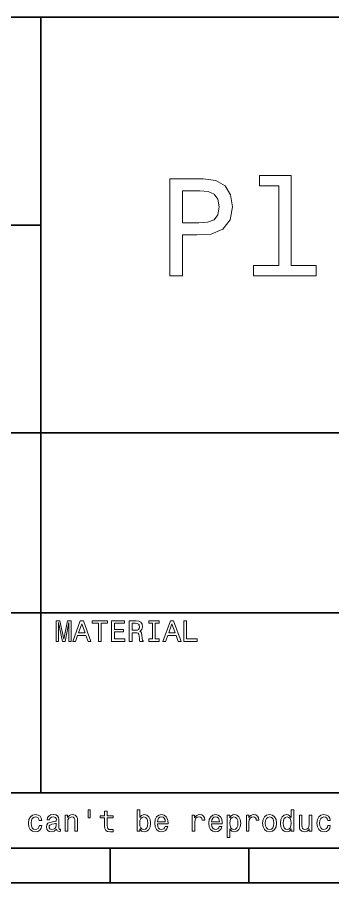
# Model space of a CAD drawing. Extents: x 0 to 420, y 0 to 297.
# Drawn here: x 263.3 to 286.1, y 7.5 to 70 of the extents above; entities that cross this region are included whole.
import ezdxf

# ---------------------------------------------------------------- set-up
doc = ezdxf.new("R2010")
doc.units = 0

msp = doc.modelspace()

# ---------------------------------------------------------------- linework, layer by layer
at = {"color": 7, "lineweight": 35}
for p, q in [((220, 70), (410, 70)), ((265, 14), (265, 70)), ((220, 55), (265, 55)), ((220, 40), (385, 40)), ((220, 27), (385, 27)), ((220, 14), (385, 14)), ((10, 10), (410, 10)), ((220, 10), (410, 10)), ((110, 7.5), (310, 7.5))]:
    msp.add_line(p, q, dxfattribs=at)
at = {"color": 7, "lineweight": 35, "ltscale": 0.0625}
for p, q in [((270, 10), (270, 7.5)), ((280, 10), (280, 7.5))]:
    msp.add_line(p, q, dxfattribs=at)
at = {"color": 7, "lineweight": 13}
for points in [[(274.29538, 51.333572), (275.223328, 51.333572), (275.223328, 54.288902), (276.252167, 54.288902), (277.291077, 54.339336), (278.118164, 54.692364), (278.65274, 55.378242), (278.83429, 56.31628), (278.693085, 57.183716), (278.289612, 57.819164), (277.623901, 58.20245), (276.716125, 58.333572), (274.29538, 58.333572)], [(282.172913, 57.82925), (282.172913, 52.079971), (280.34726, 52.079971), (280.34726, 51.333572), (284.876068, 51.333572), (284.876068, 52.079971), (283.060516, 52.079971), (283.060516, 58.575645), (280.780975, 58.575645), (280.780975, 57.82925)], [(276.463959, 57.476223), (277.069153, 57.415707), (277.51297, 57.224064), (277.775208, 56.871037), (277.865997, 56.31628), (277.765137, 55.731266), (277.492798, 55.378242), (277.028809, 55.196686), (276.393372, 55.146252), (275.223328, 55.146252), (275.223328, 57.476223)], [(266.110229, 24.918587), (266.276642, 24.918587), (266.276642, 26.280258), (266.557648, 24.918587), (266.74353, 24.918587), (267.022339, 26.280258), (267.022339, 24.918587), (267.190918, 24.918587), (267.190918, 26.418587), (266.927246, 26.418587), (266.650574, 25.095819), (266.376068, 26.418587), (266.110229, 26.418587)], [(267.294678, 24.918587), (267.49353, 24.918587), (267.651306, 25.359509), (268.25, 25.359509), (268.407776, 24.918587), (268.610962, 24.918587), (268.061951, 26.420748), (267.841492, 26.420748)], [(269.153473, 24.918587), (269.352295, 24.918587), (269.352295, 26.23703), (269.806183, 26.23703), (269.806183, 26.418587), (268.697418, 26.418587), (268.697418, 26.23703), (269.153473, 26.23703)], [(270.100159, 24.918587), (271.051147, 24.918587), (271.051147, 25.100143), (270.298981, 25.100143), (270.298981, 25.608068), (270.969025, 25.608068), (270.969025, 25.787462), (270.298981, 25.787462), (270.298981, 26.23703), (271.033875, 26.23703), (271.033875, 26.418587), (270.100159, 26.418587)], [(271.373199, 24.918587), (271.574219, 24.918587), (271.574219, 25.551872), (271.779541, 25.551872), (271.930847, 25.545387), (272.02594, 25.515129), (272.07782, 25.443804), (272.099426, 25.31628), (272.110229, 25.121758), (272.123199, 24.994236), (272.149139, 24.918587), (272.376068, 24.918587), (272.376068, 24.959654), (272.326355, 25.020172), (272.309082, 25.132565), (272.293945, 25.37464), (272.257202, 25.554033), (272.207489, 25.610229), (272.129669, 25.651297), (272.216125, 25.70533), (272.276672, 25.780979), (272.315552, 25.87608), (272.328522, 25.990633), (272.298279, 26.17219), (272.211823, 26.308357), (272.069153, 26.39049), (271.874634, 26.418587), (271.373199, 26.418587)], [(273.056915, 25.100143), (272.780273, 25.100143), (272.780273, 24.918587), (273.53241, 24.918587), (273.53241, 25.100143), (273.255768, 25.100143), (273.255768, 26.23703), (273.53241, 26.23703), (273.53241, 26.418587), (272.780273, 26.418587), (272.780273, 26.23703), (273.056915, 26.23703)], [(273.800446, 24.918587), (273.999268, 24.918587), (274.157074, 25.359509), (274.755768, 25.359509), (274.913544, 24.918587), (275.11673, 24.918587), (274.567719, 26.420748), (274.34726, 26.420748)], [(275.319885, 24.918587), (276.283875, 24.918587), (276.283875, 25.100143), (275.518738, 25.100143), (275.518738, 26.418587), (275.319885, 26.418587)], [(267.720459, 25.543226), (267.951721, 26.204609), (268.182983, 25.543226)], [(271.818451, 26.234869), (271.950287, 26.221901), (272.043213, 26.180834), (272.101593, 26.105186), (272.121033, 25.986311), (272.099426, 25.86095), (272.041077, 25.785301), (271.94165, 25.746397), (271.805481, 25.73559), (271.574219, 25.73559), (271.574219, 26.234869)], [(274.226227, 25.543226), (274.457489, 26.204609), (274.688751, 25.543226)], [(268.420746, 12.768372), (268.420746, 12.180475), (268.565552, 12.180475), (268.565552, 12.768372)], [(269.600861, 12.173991), (269.600861, 11.59258), (269.613831, 11.404539), (269.674347, 11.274856), (269.79538, 11.199207), (270.000702, 11.173271), (270.225494, 11.184078), (270.225494, 11.348343), (270.061218, 11.335375), (269.912079, 11.352666), (269.832123, 11.4067), (269.797546, 11.497478), (269.791046, 11.625), (269.791046, 12.173991), (270.225494, 12.173991), (270.225494, 12.336096), (269.791046, 12.336096), (269.791046, 12.675432), (269.600861, 12.675432), (269.600861, 12.336096), (269.272339, 12.336096), (269.272339, 12.173991)], [(272.127502, 11.393732), (272.268005, 11.227305), (272.460358, 11.173271), (272.641907, 11.214337), (272.786743, 11.337536), (272.877502, 11.534222), (272.912079, 11.79575), (272.877502, 12.057277), (272.784576, 12.251801), (272.641907, 12.372839), (272.460358, 12.416066), (272.270142, 12.359871), (272.192352, 12.290707), (272.127502, 12.197767), (272.127502, 12.766211), (271.937317, 12.766211), (271.937317, 11.214337), (272.127502, 11.214337)], [(283.070587, 11.393732), (283.070587, 11.214337), (283.260773, 11.214337), (283.260773, 12.766211), (283.072754, 12.766211), (283.072754, 12.197767), (282.927917, 12.362032), (282.839294, 12.400937), (282.737732, 12.416066), (282.554016, 12.372839), (282.411346, 12.251801), (282.31842, 12.057277), (282.286011, 11.79575), (282.31842, 11.534222), (282.411346, 11.337536), (282.554016, 11.214337), (282.737732, 11.173271), (282.839294, 11.188401), (282.930084, 11.227305)], [(264.880402, 11.990274), (265.06842, 11.990274), (265.029541, 12.163185), (264.936584, 12.299352), (264.791779, 12.383646), (264.603729, 12.416066), (264.39624, 12.372839), (264.238464, 12.251801), (264.139038, 12.055116), (264.104462, 11.791427), (264.136871, 11.5299), (264.234131, 11.335375), (264.387604, 11.214337), (264.59726, 11.173271), (264.783142, 11.205692), (264.927948, 11.29647), (265.027374, 11.439121), (265.070587, 11.629323), (264.889038, 11.629323), (264.856628, 11.508286), (264.796112, 11.417507), (264.709656, 11.361311), (264.603729, 11.34402), (264.471893, 11.372118), (264.376801, 11.458573), (264.31842, 11.599064), (264.298981, 11.797911), (264.31842, 11.992435), (264.378967, 12.132925), (264.476227, 12.21938), (264.603729, 12.24964), (264.716125, 12.230187), (264.800415, 12.180475), (264.856628, 12.098343)], [(266.131836, 11.365634), (266.131836, 11.35915), (266.142639, 11.285663), (266.175049, 11.233789), (266.311218, 11.192723), (266.417145, 11.210014), (266.417145, 11.356989), (266.371765, 11.350505), (266.311218, 11.378602), (266.300415, 11.465057), (266.300415, 12.065923), (266.274475, 12.21938), (266.198853, 12.32745), (266.066986, 12.392291), (265.881104, 12.416066), (265.699554, 12.39013), (265.565552, 12.316643), (265.481262, 12.202089), (265.453156, 12.050793), (265.453156, 12.037825), (265.623901, 12.037825), (265.639038, 12.128603), (265.686584, 12.193444), (265.764404, 12.232349), (265.874634, 12.247478), (265.98053, 12.236671), (266.056183, 12.204251), (266.101563, 12.148055), (266.116699, 12.070245), (266.108063, 11.979467), (266.073486, 11.934078), (265.98703, 11.912464), (265.824921, 11.895173), (265.639038, 11.856268), (265.507202, 11.787104), (265.429382, 11.679035), (265.405609, 11.519093), (265.427216, 11.376441), (265.494232, 11.270534), (265.602295, 11.20353), (265.751434, 11.179755), (265.952454, 11.225144)], [(266.7435, 11.214337), (266.933716, 11.214337), (266.933716, 11.884366), (266.953156, 12.037825), (267.015839, 12.150216), (267.113098, 12.21938), (267.242798, 12.245317), (267.346527, 12.223703), (267.411377, 12.165346), (267.443787, 12.068084), (267.45459, 11.938401), (267.45459, 11.214337), (267.644806, 11.214337), (267.644806, 11.977305), (267.636169, 12.130764), (267.59726, 12.258286), (267.469727, 12.375), (267.270874, 12.416066), (267.160645, 12.400937), (267.067719, 12.359871), (266.987732, 12.290707), (266.925049, 12.197767), (266.925049, 12.375), (266.7435, 12.375)], [(272.71756, 11.79575), (272.695953, 11.601225), (272.637604, 11.458573), (272.544647, 11.372118), (272.427948, 11.34402), (272.300415, 11.372118), (272.207489, 11.458573), (272.149109, 11.599064), (272.129669, 11.79575), (272.149109, 11.990274), (272.207489, 12.130764), (272.300415, 12.215057), (272.427948, 12.245317), (272.544647, 12.215057), (272.637604, 12.128603), (272.695953, 11.988112)], [(273.41568, 11.739553), (274.176483, 11.739553), (274.17865, 11.82817), (274.144073, 12.076729), (274.048981, 12.262609), (273.897675, 12.375), (273.696655, 12.416066), (273.5, 12.372839), (273.348694, 12.251801), (273.251434, 12.055116), (273.216858, 11.79575), (273.249268, 11.5299), (273.346527, 11.335375), (273.495667, 11.214337), (273.690186, 11.173271), (273.858765, 11.201369), (273.997101, 11.274856), (274.098694, 11.391571), (274.157043, 11.547191), (273.968994, 11.547191), (273.930115, 11.460735), (273.873901, 11.395893), (273.713959, 11.34402), (273.590759, 11.367796), (273.497833, 11.443444), (273.437317, 11.566643), (273.41568, 11.733069)], [(273.41568, 11.899496), (273.439453, 12.048632), (273.497833, 12.158862), (273.586426, 12.225864), (273.703156, 12.24964), (273.817719, 12.225864), (273.906311, 12.158862), (273.960358, 12.048632), (273.979797, 11.899496)], [(275.922882, 11.214337), (276.113098, 11.214337), (276.113098, 11.877882), (276.132538, 12.037825), (276.190918, 12.152378), (276.286011, 12.221542), (276.413513, 12.245317), (276.508636, 12.230187), (276.579956, 12.18696), (276.623169, 12.113473), (276.638306, 12.01405), (276.830688, 12.01405), (276.804749, 12.189121), (276.733398, 12.314482), (276.614532, 12.39013), (276.452423, 12.416066), (276.342194, 12.398775), (276.247101, 12.355548), (276.162811, 12.282061), (276.095795, 12.182637), (276.095795, 12.375), (275.922882, 12.375)], [(277.319153, 11.739553), (278.079956, 11.739553), (278.082123, 11.82817), (278.047546, 12.076729), (277.952423, 12.262609), (277.801147, 12.375), (277.600128, 12.416066), (277.403442, 12.372839), (277.252136, 12.251801), (277.154877, 12.055116), (277.1203, 11.79575), (277.15271, 11.5299), (277.249969, 11.335375), (277.399109, 11.214337), (277.593628, 11.173271), (277.762238, 11.201369), (277.900543, 11.274856), (278.002136, 11.391571), (278.060486, 11.547191), (277.872467, 11.547191), (277.833557, 11.460735), (277.777344, 11.395893), (277.617401, 11.34402), (277.494202, 11.367796), (277.401276, 11.443444), (277.340759, 11.566643), (277.319153, 11.733069)], [(277.319153, 11.899496), (277.342926, 12.048632), (277.401276, 12.158862), (277.489899, 12.225864), (277.606598, 12.24964), (277.721161, 12.225864), (277.809784, 12.158862), (277.8638, 12.048632), (277.88327, 11.899496)], [(278.63327, 12.195605), (278.63327, 12.375), (278.443054, 12.375), (278.443054, 10.76477), (278.63327, 10.76477), (278.63327, 11.391571), (278.700256, 11.289986), (278.775909, 11.222982), (278.966125, 11.173271), (279.147675, 11.214337), (279.290314, 11.337536), (279.38327, 11.532061), (279.417847, 11.79575), (279.38327, 12.057277), (279.290314, 12.251801), (279.147675, 12.372839), (278.966125, 12.416066), (278.862366, 12.403098), (278.773743, 12.362032), (278.69812, 12.292868)], [(278.933685, 11.34402), (278.806183, 11.372118), (278.713226, 11.458573), (278.654877, 11.599064), (278.635437, 11.79575), (278.654877, 11.990274), (278.713226, 12.130764), (278.806183, 12.215057), (278.933685, 12.245317), (279.050415, 12.215057), (279.143341, 12.128603), (279.201721, 11.988112), (279.223328, 11.79575), (279.201721, 11.601225), (279.143341, 11.458573), (279.050415, 11.372118)], [(279.826355, 11.214337), (280.016541, 11.214337), (280.016541, 11.877882), (280.036011, 12.037825), (280.09436, 12.152378), (280.189453, 12.221542), (280.316986, 12.245317), (280.412079, 12.230187), (280.483398, 12.18696), (280.526642, 12.113473), (280.541748, 12.01405), (280.734131, 12.01405), (280.708191, 12.189121), (280.636871, 12.314482), (280.517975, 12.39013), (280.355896, 12.416066), (280.245667, 12.398775), (280.150543, 12.355548), (280.066254, 12.282061), (279.999268, 12.182637), (279.999268, 12.375), (279.826355, 12.375)], [(280.999969, 11.793588), (281.034546, 11.5299), (281.133972, 11.335375), (281.291748, 11.214337), (281.503571, 11.173271), (281.713226, 11.214337), (281.871002, 11.333214), (281.970428, 11.527738), (282.007172, 11.793588), (281.970428, 12.057277), (281.871002, 12.253963), (281.713226, 12.372839), (281.503571, 12.416066), (281.291748, 12.372839), (281.133972, 12.251801), (281.034546, 12.057277)], [(281.194489, 11.79575), (281.213959, 11.990274), (281.274475, 12.130764), (281.371735, 12.217219), (281.503571, 12.247478), (281.63327, 12.217219), (281.73053, 12.132925), (281.791046, 11.990274), (281.812653, 11.79575), (281.791046, 11.599064), (281.73053, 11.456412), (281.63327, 11.369957), (281.503571, 11.341859), (281.371735, 11.369957), (281.274475, 11.456412), (281.213959, 11.599064)], [(282.770142, 12.245317), (282.895508, 12.215057), (282.990601, 12.130764), (283.046814, 11.990274), (283.06842, 11.79575), (283.046814, 11.599064), (282.990601, 11.458573), (282.895508, 11.372118), (282.770142, 11.34402), (282.651276, 11.372118), (282.560486, 11.458573), (282.499969, 11.601225), (282.48053, 11.79575), (282.499969, 11.988112), (282.560486, 12.128603), (282.651276, 12.215057)], [(284.553284, 12.375), (284.363098, 12.375), (284.363098, 11.704971), (284.341461, 11.549352), (284.278778, 11.43696), (284.181519, 11.367796), (284.054016, 11.346182), (283.952423, 11.363473), (283.887573, 11.415346), (283.85083, 11.503963), (283.842194, 11.629323), (283.842194, 12.375), (283.651978, 12.375), (283.651978, 11.612032), (283.658478, 11.458573), (283.699524, 11.331052), (283.82489, 11.214337), (284.025909, 11.173271), (284.133972, 11.188401), (284.226929, 11.227305), (284.306885, 11.294309), (284.371735, 11.391571), (284.371735, 11.214337), (284.553284, 11.214337)], [(285.698822, 11.990274), (285.886841, 11.990274), (285.847961, 12.163185), (285.755005, 12.299352), (285.610199, 12.383646), (285.42215, 12.416066), (285.214661, 12.372839), (285.056885, 12.251801), (284.957458, 12.055116), (284.922882, 11.791427), (284.955292, 11.5299), (285.052551, 11.335375), (285.206024, 11.214337), (285.41568, 11.173271), (285.601563, 11.205692), (285.746368, 11.29647), (285.845795, 11.439121), (285.889038, 11.629323), (285.707458, 11.629323), (285.675049, 11.508286), (285.614532, 11.417507), (285.528076, 11.361311), (285.42215, 11.34402), (285.290314, 11.372118), (285.195221, 11.458573), (285.136841, 11.599064), (285.117401, 11.797911), (285.136841, 11.992435), (285.197388, 12.132925), (285.294647, 12.21938), (285.42215, 12.24964), (285.534546, 12.230187), (285.618835, 12.180475), (285.675049, 12.098343)], [(266.110229, 11.620677), (266.08429, 11.508286), (266.015137, 11.42183), (265.911377, 11.365634), (265.783844, 11.346182), (265.701721, 11.356989), (265.643372, 11.391571), (265.606628, 11.452089), (265.595825, 11.536384), (265.604462, 11.612032), (265.639038, 11.666066), (265.777374, 11.726585), (265.952454, 11.752522), (266.110229, 11.804395)]]:
    msp.add_lwpolyline(points, close=True, dxfattribs=at)

doc.saveas('drawing.dxf')
